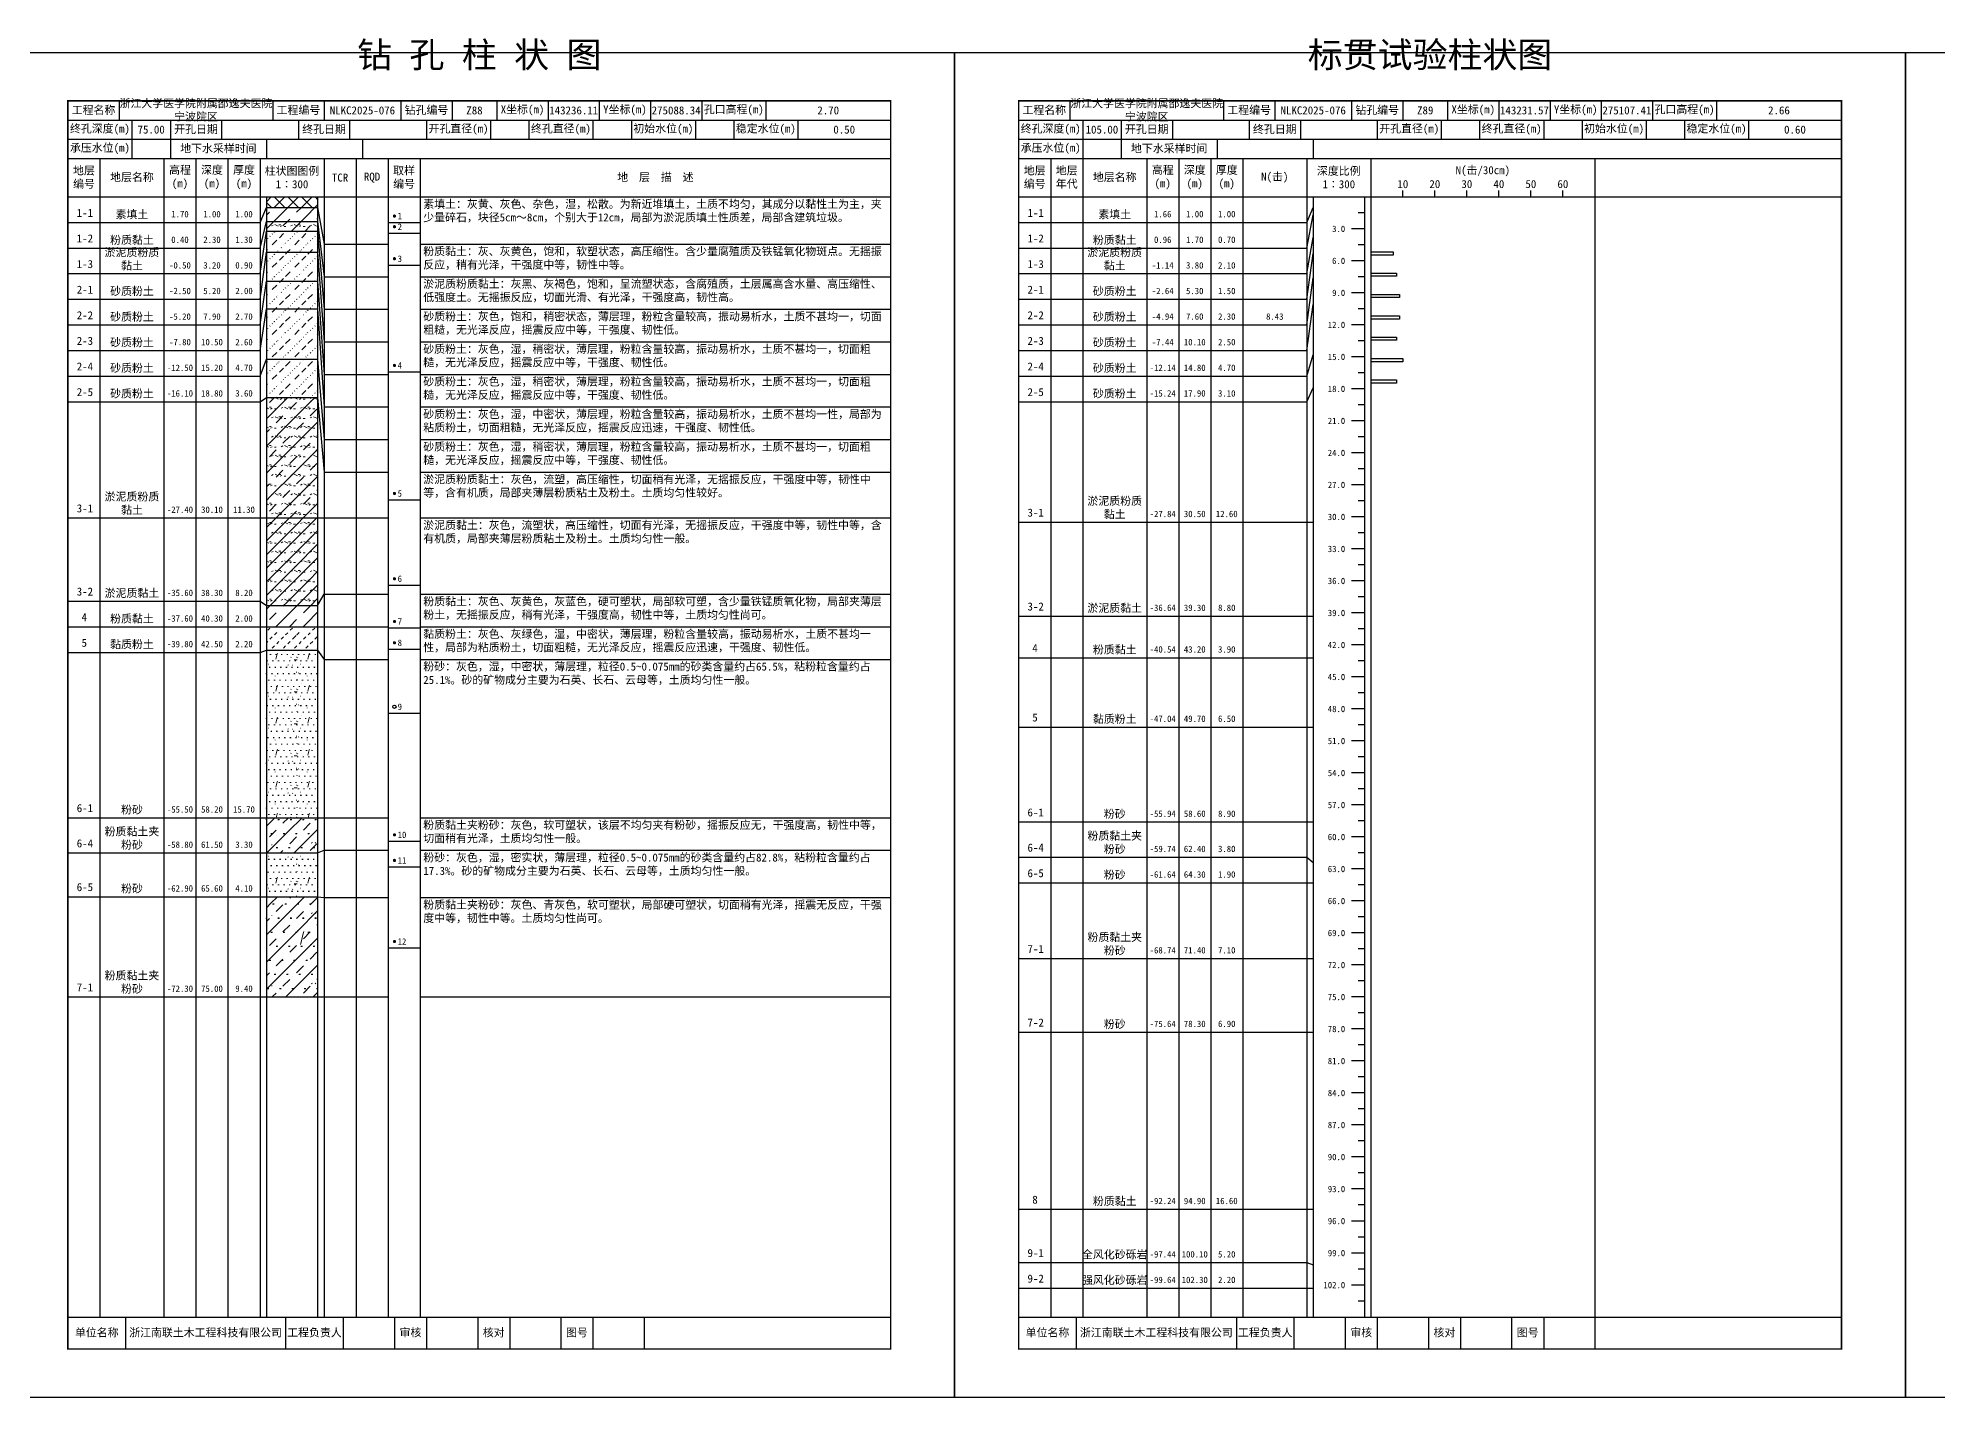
# Model space of a CAD drawing. Extents: x 297 to 65340, y 0 to 425.
# Drawn here: x 58520 to 59113, y 0 to 425 of the extents above; entities that cross this region are included whole.
import ezdxf
from ezdxf.enums import TextEntityAlignment as Align

# ---------------------------------------------------------------- set-up
doc = ezdxf.new("R2010")
doc.units = 0
doc.layers.get('0').update_dxf_attribs({"linetype": 'CONTINUOUS'})
doc.layers.add('FRAME', color=7, linetype='CONTINUOUS')
doc.layers.add('STRATUM', color=7, linetype='CONTINUOUS')
doc.layers.add('HATCH', color=7, linetype='CONTINUOUS', lineweight=13)
doc.styles.add('ST', font='')
doc.styles.get('ST').set_extended_font_data('SimSun')
pattern_1 = [(45, (0, 0), (-4.2426407, 4.2426407), [10, 0]), (45, (1.061, -3.182), (-2.12132034, 6.363961), [3, -3])]
pattern_2 = [(45, (0, 0), (-4.2426407, 4.2426407), [10, 0]), (45, (1.061, -3.182), (-2.12132034, 6.363961), [3, -3]), (26.565, (1.0741, -0.2536), (5.99982296, 5.99981224), [0.567, -12.849]), (0, (0.507, -0.2536), (0, 6), [0.567, -5.433]), (26.565, (-1.5813, 0), (5.99982296, 5.99981224), [0.567, -12.849]), (0, (-1.074, 0.2536), (0, 6), [0.567, -5.433]), (153.435, (0.5071, -0.2536), (-5.9998176, -5.36e-06), [1.134, -12.2826]), (26.565, (4.0741, 2.7464), (5.99982296, 5.99981224), [0.567, -12.849]), (0, (3.507, 2.7464), (0, 6), [0.567, -5.433]), (26.565, (1.4187, 3), (5.99982296, 5.99981224), [0.567, -12.849]), (0, (1.926, 3.2536), (0, 6), [0.567, -5.433]), (153.435, (3.5071, 2.7464), (-5.9998176, -5.36e-06), [1.134, -12.2826])]
pattern_3 = [(45.000006, (0, 0), (-7.3e-07, 6.99998237), [1.971956, -7.927535]), (45.000006, (2.813, 2.829), (-7.3e-07, 6.99998237), [1.99367, -7.905828]), (45.000006, (5.0675, 5.082), (-7.3e-07, 6.99998237), [1.813609, -8.085882]), (26.565052, (0, 3.5), (7.00000042, 7.00000017), [0.0965, -15.555976]), (36.869899, (0.7, 4.2), (6.999999835, 7.000000165), [0.197747, -34.802253]), (315.00001, (3.5, 6.976), (6.99998237, 1.22e-06), [0.033054, -9.866441]), (26.565052, (3.5, 0), (7.00000042, 7.00000017), [0.144749, -15.507727]), (26.565052, (4.2, 0.7), (7.00000042, 7.00000017), [0.10528, -15.547196]), (90.000004, (4.55, 1.05), (-7, -5e-07), [0.028767, -6.971233]), (26.565052, (4.9, 1.4), (7.00000042, 7.00000017), [0.091014, -31.213938]), (36.869899, (5.6, 2.1), (6.999999835, 7.000000165), [0.110692, -34.889308]), (45.000002, (6.3, 2.8), (-2.4e-07, 6.99998237), [0.109112, -9.790383]), (315.00001, (6.914, 3.548), (6.99998237, 1.22e-06), [0.033054, -9.866441]), (36.869898, (1.4, 4.9), (6.999999957, 7.000000043), [0.10224, -34.89776]), (53.130103, (2.1, 5.6), (13.999999763, 21.000000158), [0.134384, -34.865616]), (53.130103, (2.8, 6.3), (13.999999763, 21.000000158), [0.126246, -34.873754])]
pattern_4 = [(82.875, (-0.8346, -1.206), (0.00036925, 10.000176442), [0.08929, -80.53371]), (143.13, (-0.7336, -1.2818), (-29.99996427, 20.00005359), [0.12627, -49.87373]), (172.875, (-0.5564, -1.304), (-70.000245666, 9.999660329), [0.17857, -80.44443]), (206.565, (-0.378, -1.2147), (-9.99970493, -9.99968706), [0.19954, -22.16046]), (243.435, (-0.2887, -1.0363), (8.93e-06, -9.999696), [0.19954, -22.16146]), (255.964, (-0.1994, -0.679), (-0.00020004, -9.99950129), [0.36813, -40.86287]), (255.964, (0.1106, 0.561), (-0.00020004, -9.99950129), [1.27838, -39.95262]), (255.964, (0.179, 0.835), (-0.00020004, -9.99950129), [0.28235, -40.94865]), (216.87, (0.3694, 1.0892), (-9.999982136, -10.000017864), [0.12627, -49.87373]), (243.435, (0.2683, 1.0135), (8.93e-06, -9.999696), [0.19954, -22.16146]), (206.565, (0.548, 1.1785), (-9.99970493, -9.99968706), [0.19954, -22.16046]), (172.875, (0.725, 1.1563), (-70.000245666, 9.999660329), [0.17857, -80.44443]), (143.13, (0.826, 1.0806), (-29.99996427, 20.00005359), [0.12627, -49.87373]), (82.875, (0.815, 0.992), (0.00036925, 10.000176442), [0.08929, -80.53371]), (0, (-0.33, 0.34), (0, 10), [0.89286, -9.10714]), (0, (0.025, 0), (1, 2), [0, -1.75]), (0, (0, 0.025), (1, 2), [0, -1.75]), (0, (0, 0), (1, 2), [0, -1.75]), (0, (-0.025, 0), (1, 2), [0, -1.75]), (0, (0, -0.025), (1, 2), [0, -1.75])]
pattern_5 = [(82.875, (-1.8361, -2.6533), (0.00081235, 22.00038817), [0.196438, -177.174162]), (143.13, (-1.614, -2.82), (-65.9999214, 44.0001179), [0.277794, -109.722206]), (172.875, (-1.224, -2.8687), (-154.00054047, 21.99925272), [0.392854, -176.977746]), (206.565, (-0.831, -2.672), (-21.9993508, -21.9993115), [0.438988, -48.753012]), (243.435, (-0.635, -2.28), (1.96e-05, -21.9993312), [0.438988, -48.755212]), (255.964, (-0.4387, -1.494), (-0.0004401, -21.99890283), [0.809886, -89.898314]), (255.964, (0.2434, 1.2344), (-0.0004401, -21.99890283), [2.812436, -87.895764]), (255.964, (0.394, 1.837), (-0.0004401, -21.99890283), [0.62117, -90.08703]), (216.87, (0.8126, 2.3963), (-21.9999607, -22.0000393), [0.277794, -109.722206]), (243.435, (0.59, 2.23), (1.96e-05, -21.9993312), [0.438988, -48.755212]), (206.565, (1.205, 2.593), (-21.9993508, -21.9993115), [0.438988, -48.753012]), (172.875, (1.595, 2.544), (-154.00054047, 21.99925272), [0.392854, -176.977746]), (143.13, (1.8173, 2.3772), (-65.9999214, 44.0001179), [0.277794, -109.722206]), (82.875, (1.793, 2.1823), (0.00081235, 22.00038817), [0.196438, -177.174162]), (0, (-0.725, 0.748), (0, 22), [1.964292, -20.035708]), (0, (0.055, 0), (2.2, 4.4), [0, -3.85]), (0, (0, 0.055), (2.2, 4.4), [0, -3.85]), (0, (0, 0), (2.2, 4.4), [0, -3.85]), (0, (-0.055, 0), (2.2, 4.4), [0, -3.85]), (0, (0, -0.055), (2.2, 4.4), [0, -3.85])]

# ---------------------------------------------------------------- blocks, each defined once
blk = doc.blocks.new('SolidCircle')
at = {"const_width": 0.5}
blk.add_lwpolyline([(-0.25, 0, 1), (0.25, 0, 1)], format="xyb", close=True, dxfattribs=at)

msp = doc.modelspace()

# ---------------------------------------------------------------- hatches: boundary and pattern name
at = {"layer": 'HATCH'}
h = msp.add_hatch(dxfattribs=at)
h.set_pattern_fill('STT', color=256, style=0)
h.set_pattern_definition([(45, (0, 0), (-2.12132034, 2.12132034), [10, 0]), (135, (0, 0), (-2.12132034, -2.12132034), [10, 0])])
h.paths.add_polyline_path([(58607, 375), (58591, 375), (58591, 371.67), (58607, 371.67)])
h = msp.add_hatch(dxfattribs=at)
h.set_pattern_fill('FZNT', color=256, style=0)
h.set_pattern_definition(pattern_1)
h.paths.add_polyline_path([(58607, 371.67), (58591, 371.67), (58591, 367.33), (58607, 367.33)])
h = msp.add_hatch(dxfattribs=at)
h.set_pattern_fill('YNFNT', color=256, style=0)
h.set_pattern_definition(pattern_2)
h.paths.add_polyline_path([(58607, 367.33), (58591, 367.33), (58591, 364.33), (58607, 364.33)])
h = msp.add_hatch(dxfattribs=at)
h.set_pattern_fill('SZFT', color=256, style=0)
h.set_pattern_definition(pattern_3)
h.paths.add_polyline_path([(58607, 364.33), (58591, 364.33), (58591, 357.67), (58607, 357.67)])
h = msp.add_hatch(dxfattribs=at)
h.set_pattern_fill('SZFT', color=256, style=0)
h.set_pattern_definition(pattern_3)
h.paths.add_polyline_path([(58607, 357.67), (58591, 357.67), (58591, 348.67), (58607, 348.67)])
h = msp.add_hatch(dxfattribs=at)
h.set_pattern_fill('SZFT', color=256, style=0)
h.set_pattern_definition(pattern_3)
h.paths.add_polyline_path([(58607, 348.67), (58591, 348.67), (58591, 340), (58607, 340)])
h = msp.add_hatch(dxfattribs=at)
h.set_pattern_fill('SZFT', color=256, style=0)
h.set_pattern_definition(pattern_3)
h.paths.add_polyline_path([(58607, 340), (58591, 340), (58591, 324.33), (58607, 324.33)])
h = msp.add_hatch(dxfattribs=at)
h.set_pattern_fill('SZFT', color=256, style=0)
h.set_pattern_definition(pattern_3)
h.paths.add_polyline_path([(58607, 324.33), (58591, 324.33), (58591, 312.33), (58607, 312.33)])
h = msp.add_hatch(dxfattribs=at)
h.set_pattern_fill('YNFNT', color=256, style=0)
h.set_pattern_definition(pattern_2)
h.paths.add_polyline_path([(58607, 312.33), (58591, 312.33), (58591, 274.67), (58607, 274.67)])
h = msp.add_hatch(dxfattribs=at)
h.set_pattern_fill('YNNT', color=256, style=0)
h.set_pattern_definition([(45, (0, 0), (-2.12132034, 2.12132034), [10, 0]), (26.565, (1.0741, -0.2536), (5.99982296, 5.99981224), [0.567, -12.849]), (0, (0.507, -0.2536), (0, 6), [0.567, -5.433]), (26.565, (-1.5813, 0), (5.99982296, 5.99981224), [0.567, -12.849]), (0, (-1.074, 0.2536), (0, 6), [0.567, -5.433]), (153.435, (0.5071, -0.2536), (-5.9998176, -5.36e-06), [1.134, -12.2826]), (26.565, (4.0741, 2.7464), (5.99982296, 5.99981224), [0.567, -12.849]), (0, (3.507, 2.7464), (0, 6), [0.567, -5.433]), (26.565, (1.4187, 3), (5.99982296, 5.99981224), [0.567, -12.849]), (0, (1.926, 3.2536), (0, 6), [0.567, -5.433]), (153.435, (3.5071, 2.7464), (-5.9998176, -5.36e-06), [1.134, -12.2826])])
h.paths.add_polyline_path([(58607, 274.67), (58591, 274.67), (58591, 247.33), (58607, 247.33)])
h = msp.add_hatch(dxfattribs=at)
h.set_pattern_fill('FZNT', color=256, style=0)
h.set_pattern_definition(pattern_1)
h.paths.add_polyline_path([(58607, 247.33), (58591, 247.33), (58591, 240.67), (58607, 240.67)])
h = msp.add_hatch(dxfattribs=at)
h.set_pattern_fill('NZFT', color=256, style=0)
h.set_pattern_definition([(45.000005, (0, 0), (-6e-07, 6.99998237), [0.947297, -8.952198]), (45.000005, (1.4, 1.4), (-6e-07, 6.99998237), [0.986898, -8.912597]), (45.000005, (2.8, 2.8), (-6e-07, 6.99998237), [1.060182, -8.839313]), (45.000005, (4.2, 4.2), (-6e-07, 6.99998237), [0.949178, -8.950318]), (45.000005, (5.6, 5.6), (-6e-07, 6.99998237), [1.036501, -8.862994]), (45.000005, (3.5, 0), (-6e-07, 6.99998237), [1.013348, -8.886147]), (45.000005, (4.9, 1.4), (-6e-07, 6.99998237), [1.078956, -12.120371]), (45.000005, (6.3, 2.8), (-6e-07, 6.99998237), [0.998824, -8.900671]), (45.000003, (0.7, 4.2), (-3.7e-07, 6.99998237), [1.05533, -8.844165]), (45.000003, (2.1, 5.6), (-3.7e-07, 6.99998237), [1.036501, -8.862994])])
h.paths.add_polyline_path([(58607, 240.67), (58591, 240.67), (58591, 233.33), (58607, 233.33)])
h = msp.add_hatch(dxfattribs=at)
h.set_pattern_fill('FS', color=256, style=0)
h.set_pattern_definition(pattern_4)
h.paths.add_polyline_path([(58607, 233.33), (58591, 233.33), (58591, 181), (58607, 181)])
h = msp.add_hatch(dxfattribs=at)
h.set_pattern_fill('FZNT', color=256, style=0)
h.set_pattern_definition(pattern_1)
h.paths.add_polyline_path([(58607, 181), (58591, 181), (58591, 170), (58607, 170)])
h = msp.add_hatch(dxfattribs=at)
h.set_pattern_fill('FS', color=256, scale=2.2, style=0)
h.set_pattern_definition(pattern_5)
h.paths.add_polyline_path([(58607, 181), (58591, 181), (58591, 170), (58607, 170)])
h = msp.add_hatch(dxfattribs=at)
h.set_pattern_fill('FS', color=256, style=0)
h.set_pattern_definition(pattern_4)
h.paths.add_polyline_path([(58607, 170), (58591, 170), (58591, 156.33), (58607, 156.33)])
h = msp.add_hatch(dxfattribs=at)
h.set_pattern_fill('FZNT', color=256, style=0)
h.set_pattern_definition(pattern_1)
h.paths.add_polyline_path([(58607, 156.33), (58591, 156.33), (58591, 125), (58607, 125)])
h = msp.add_hatch(dxfattribs=at)
h.set_pattern_fill('FS', color=256, scale=2.2, style=0)
h.set_pattern_definition(pattern_5)
h.paths.add_polyline_path([(58607, 156.33), (58591, 156.33), (58591, 125), (58607, 125)])

# ---------------------------------------------------------------- linework, layer by layer
at = {"layer": 'FRAME', "color": 245, "linetype": 'Continuous'}
for points in [[(58509, 0), (58806, 0), (58806, 420), (58509, 420)], [(58806, 0), (59103, 0), (59103, 420), (58806, 420)], [(59103, 0), (59400, 0), (59400, 420), (59103, 420)]]:
    msp.add_lwpolyline(points, close=True, dxfattribs=at)
at = {"layer": 'FRAME', "linetype": 'Continuous', "const_width": 0.5}
for points in [[(58529, 15), (58786, 15), (58786, 405), (58529, 405)], [(58826, 15), (59083, 15), (59083, 405), (58826, 405)]]:
    msp.add_lwpolyline(points, close=True, dxfattribs=at)
at = {"layer": 'FRAME', "color": 0, "linetype": 'Continuous'}
for points in [[(58545, 405), (58545, 399)], [(58593, 405), (58593, 399)], [(58609, 405), (58609, 399)], [(58633, 405), (58633, 399)], [(58649, 405), (58649, 399)], [(58663, 405), (58663, 399)], [(58679, 405), (58679, 399)], [(58695, 405), (58695, 399)], [(58711, 405), (58711, 399)], [(58727, 405), (58727, 399)], [(58747, 405), (58747, 399)], [(58786, 405), (58786, 399)], [(58842, 405), (58842, 399)], [(58890, 405), (58890, 399)], [(58906, 405), (58906, 399)], [(58930, 405), (58930, 399)], [(58946, 405), (58946, 399)], [(58960, 405), (58960, 399)], [(58976, 405), (58976, 399)], [(58992, 405), (58992, 399)], [(59008, 405), (59008, 399)], [(59024, 405), (59024, 399)], [(59044, 405), (59044, 399)], [(59083, 405), (59083, 399)], [(58529, 399), (58786, 399)], [(58549, 399), (58549, 393)], [(58561, 399), (58561, 393)], [(58577, 399), (58577, 393)], [(58601, 399), (58601, 393)], [(58617, 399), (58617, 393)], [(58641, 399), (58641, 393)], [(58661, 399), (58661, 393)], [(58673, 399), (58673, 393)], [(58693, 399), (58693, 393)], [(58705, 399), (58705, 393)], [(58725, 399), (58725, 393)], [(58737, 399), (58737, 393)], [(58757, 399), (58757, 393)], [(58786, 399), (58786, 393)], [(58826, 399), (59083, 399)], [(58846, 399), (58846, 393)], [(58858, 399), (58858, 393)], [(58874, 399), (58874, 393)], [(58898, 399), (58898, 393)], [(58914, 399), (58914, 393)], [(58938, 399), (58938, 393)], [(58958, 399), (58958, 393)], [(58970, 399), (58970, 393)], [(58990, 399), (58990, 393)], [(59002, 399), (59002, 393)], [(59022, 399), (59022, 393)], [(59034, 399), (59034, 393)], [(59054, 399), (59054, 393)], [(59083, 399), (59083, 393)], [(58529, 393), (58786, 393)], [(58549, 393), (58549, 387)], [(58561, 393), (58561, 387)], [(58591, 393), (58591, 387)], [(58621, 393), (58621, 387)], [(58826, 393), (59083, 393)], [(58846, 393), (58846, 387)], [(58858, 393), (58858, 387)], [(58888, 393), (58888, 387)], [(58918, 393), (58918, 387)], [(58529, 387), (58786, 387)], [(58539, 387), (58539, 25)], [(58559, 387), (58559, 25)], [(58569, 387), (58569, 25)], [(58579, 387), (58579, 25)], [(58589, 387), (58589, 25)], [(58609, 387), (58609, 25)], [(58619, 387), (58619, 25)], [(58629, 387), (58629, 25)], [(58639, 387), (58639, 25)], [(58786, 387), (58786, 25)], [(58826, 387), (59083, 387)], [(58836, 387), (58836, 25)], [(58846, 387), (58846, 25)], [(58866, 387), (58866, 25)], [(58876, 387), (58876, 25)], [(58886, 387), (58886, 25)], [(58896, 387), (58896, 25)], [(58916, 387), (58916, 25)], [(58936, 387), (58936, 25)], [(59006, 387), (59006, 25)], [(58529, 375), (58786, 375)], [(58591, 375), (58591, 25)], [(58607, 375), (58607, 25)], [(58826, 375), (59083, 375)], [(58918, 375), (58918, 25)], [(58934, 375), (58934, 25)], [(58946, 375), (58946, 377)], [(58956, 375), (58956, 377)], [(58966, 375), (58966, 377)], [(58976, 375), (58976, 377)], [(58986, 375), (58986, 377)], [(58996, 375), (58996, 377)], [(58529, 25), (58786, 25)], [(58547, 25), (58547, 15)], [(58597, 25), (58597, 15)], [(58615, 25), (58615, 15)], [(58631, 25), (58631, 15)], [(58641, 25), (58641, 15)], [(58657, 25), (58657, 15)], [(58667, 25), (58667, 15)], [(58683, 25), (58683, 15)], [(58693, 25), (58693, 15)], [(58709, 25), (58709, 15)], [(58826, 25), (59083, 25)], [(58844, 25), (58844, 15)], [(58894, 25), (58894, 15)], [(58912, 25), (58912, 15)], [(58928, 25), (58928, 15)], [(58938, 25), (58938, 15)], [(58954, 25), (58954, 15)], [(58964, 25), (58964, 15)], [(58980, 25), (58980, 15)], [(58990, 25), (58990, 15)], [(59006, 25), (59006, 15)]]:
    msp.add_lwpolyline(points, dxfattribs=at)
at = {"layer": 'STRATUM', "linetype": 'Continuous'}
for points in [[(58589, 367), (58591, 371.67), (58607, 371.67), (58609, 360.23)], [(58916, 367), (58918, 371.67)], [(58916, 359), (58918, 369.33)], [(58934, 370), (58932, 370)], [(58529, 367), (58539, 367)], [(58539, 367), (58559, 367)], [(58559, 367), (58569, 367)], [(58569, 367), (58579, 367)], [(58579, 367), (58589, 367)], [(58589, 359), (58591, 367.33), (58607, 367.33), (58609, 350.06)], [(58589, 351), (58591, 364.33), (58607, 364.33), (58609, 339.88)], [(58629, 367), (58639, 367)], [(58629, 363.67), (58639, 363.67)], [(58826, 367), (58836, 367)], [(58836, 367), (58846, 367)], [(58846, 367), (58866, 367)], [(58866, 367), (58876, 367)], [(58876, 367), (58886, 367)], [(58886, 367), (58896, 367)], [(58896, 367), (58916, 367)], [(58916, 351), (58918, 362.33)], [(58934, 365), (58930, 365)], [(58529, 359), (58539, 359)], [(58539, 359), (58559, 359)], [(58559, 359), (58569, 359)], [(58569, 359), (58579, 359)], [(58579, 359), (58589, 359)], [(58589, 343), (58591, 357.67), (58607, 357.67), (58609, 329.7)], [(58609, 360.23), (58619, 360.23)], [(58619, 360.23), (58629, 360.23)], [(58639, 360.23), (58786, 360.23)], [(58826, 359), (58836, 359)], [(58836, 359), (58846, 359)], [(58846, 359), (58866, 359)], [(58866, 359), (58876, 359)], [(58876, 359), (58886, 359)], [(58886, 359), (58896, 359)], [(58896, 359), (58916, 359)], [(58916, 343), (58918, 357.33)], [(58934, 360), (58932, 360)], [(58936, 357.83), (58943, 357.83), (58943, 356.83), (58936, 356.83)], [(58529, 351), (58539, 351)], [(58539, 351), (58559, 351)], [(58559, 351), (58569, 351)], [(58569, 351), (58579, 351)], [(58579, 351), (58589, 351)], [(58609, 350.06), (58619, 350.06)], [(58619, 350.06), (58629, 350.06)], [(58629, 353.67), (58639, 353.67)], [(58639, 350.06), (58786, 350.06)], [(58826, 351), (58836, 351)], [(58836, 351), (58846, 351)], [(58846, 351), (58866, 351)], [(58866, 351), (58876, 351)], [(58876, 351), (58886, 351)], [(58886, 351), (58896, 351)], [(58896, 351), (58916, 351)], [(58934, 355), (58930, 355)], [(58936, 351.17), (58944, 351.17), (58944, 350.17), (58936, 350.17)], [(58589, 335), (58591, 348.67), (58607, 348.67), (58609, 319.53)], [(58916, 335), (58918, 349.67)], [(58934, 345), (58930, 345)], [(58934, 350), (58932, 350)], [(58936, 344.5), (58945, 344.5), (58945, 343.5), (58936, 343.5)], [(58529, 343), (58539, 343)], [(58539, 343), (58559, 343)], [(58559, 343), (58569, 343)], [(58569, 343), (58579, 343)], [(58579, 343), (58589, 343)], [(58589, 327), (58591, 340), (58607, 340), (58609, 309.35)], [(58609, 339.88), (58619, 339.88)], [(58619, 339.88), (58629, 339.88)], [(58639, 339.88), (58786, 339.88)], [(58826, 343), (58836, 343)], [(58836, 343), (58846, 343)], [(58846, 343), (58866, 343)], [(58866, 343), (58876, 343)], [(58876, 343), (58886, 343)], [(58886, 343), (58896, 343)], [(58896, 343), (58916, 343)], [(58916, 327), (58918, 341.33)], [(58934, 340), (58932, 340)], [(58529, 335), (58539, 335)], [(58539, 335), (58559, 335)], [(58559, 335), (58569, 335)], [(58569, 335), (58579, 335)], [(58579, 335), (58589, 335)], [(58826, 335), (58836, 335)], [(58836, 335), (58846, 335)], [(58846, 335), (58866, 335)], [(58866, 335), (58876, 335)], [(58876, 335), (58886, 335)], [(58886, 335), (58896, 335)], [(58896, 335), (58916, 335)], [(58934, 335), (58930, 335)], [(58936, 337.83), (58945, 337.83), (58945, 336.83), (58936, 336.83)], [(58529, 327), (58539, 327)], [(58539, 327), (58559, 327)], [(58559, 327), (58569, 327)], [(58569, 327), (58579, 327)], [(58579, 327), (58589, 327)], [(58609, 329.7), (58619, 329.7)], [(58619, 329.7), (58629, 329.7)], [(58639, 329.7), (58786, 329.7)], [(58826, 327), (58836, 327)], [(58836, 327), (58846, 327)], [(58846, 327), (58866, 327)], [(58866, 327), (58876, 327)], [(58876, 327), (58886, 327)], [(58886, 327), (58896, 327)], [(58896, 327), (58916, 327)], [(58934, 330), (58932, 330)], [(58936, 331.17), (58944, 331.17), (58944, 330.17), (58936, 330.17)], [(58589, 319), (58591, 324.33), (58607, 324.33), (58609, 299.17)], [(58916, 319), (58918, 325.67)], [(58934, 325), (58930, 325)], [(58936, 324.5), (58946, 324.5), (58946, 323.5), (58936, 323.5)], [(58529, 319), (58539, 319)], [(58539, 319), (58559, 319)], [(58559, 319), (58569, 319)], [(58569, 319), (58579, 319)], [(58579, 319), (58589, 319)], [(58609, 319.53), (58619, 319.53)], [(58619, 319.53), (58629, 319.53)], [(58629, 320.33), (58639, 320.33)], [(58639, 319.53), (58786, 319.53)], [(58826, 319), (58836, 319)], [(58836, 319), (58846, 319)], [(58846, 319), (58866, 319)], [(58866, 319), (58876, 319)], [(58876, 319), (58886, 319)], [(58886, 319), (58896, 319)], [(58896, 319), (58916, 319)], [(58916, 311), (58918, 315.33)], [(58934, 315), (58930, 315)], [(58934, 320), (58932, 320)], [(58936, 317.83), (58944, 317.83), (58944, 316.83), (58936, 316.83)], [(58529, 311), (58539, 311)], [(58539, 311), (58559, 311)], [(58559, 311), (58569, 311)], [(58569, 311), (58579, 311)], [(58579, 311), (58589, 311)], [(58589, 311), (58591, 312.33), (58607, 312.33), (58609, 289)], [(58609, 309.35), (58619, 309.35)], [(58619, 309.35), (58629, 309.35)], [(58639, 309.35), (58786, 309.35)], [(58826, 311), (58836, 311)], [(58836, 311), (58846, 311)], [(58846, 311), (58866, 311)], [(58866, 311), (58876, 311)], [(58876, 311), (58886, 311)], [(58886, 311), (58896, 311)], [(58896, 311), (58916, 311)], [(58934, 310), (58932, 310)], [(58934, 305), (58930, 305)], [(58609, 299.17), (58619, 299.17)], [(58619, 299.17), (58629, 299.17)], [(58639, 299.17), (58786, 299.17)], [(58934, 300), (58932, 300)], [(58934, 295), (58930, 295)], [(58609, 289), (58619, 289)], [(58619, 289), (58629, 289)], [(58639, 289), (58786, 289)], [(58934, 285), (58930, 285)], [(58934, 290), (58932, 290)], [(58629, 280.33), (58639, 280.33)], [(58934, 280), (58932, 280)], [(58529, 274.67), (58539, 274.67)], [(58539, 274.67), (58559, 274.67)], [(58559, 274.67), (58569, 274.67)], [(58569, 274.67), (58579, 274.67)], [(58579, 274.67), (58589, 274.67)], [(58589, 274.67), (58591, 274.67), (58607, 274.67), (58609, 274.67)], [(58609, 274.67), (58619, 274.67)], [(58619, 274.67), (58629, 274.67)], [(58639, 274.67), (58786, 274.67)], [(58826, 273.33), (58836, 273.33)], [(58836, 273.33), (58846, 273.33)], [(58846, 273.33), (58866, 273.33)], [(58866, 273.33), (58876, 273.33)], [(58876, 273.33), (58886, 273.33)], [(58886, 273.33), (58896, 273.33)], [(58896, 273.33), (58916, 273.33)], [(58916, 273.33), (58918, 273.33)], [(58934, 275), (58930, 275)], [(58934, 270), (58932, 270)], [(58934, 265), (58930, 265)], [(58934, 260), (58932, 260)], [(58589, 248.67), (58591, 247.33), (58607, 247.33), (58609, 250.84)], [(58609, 250.84), (58619, 250.84)], [(58619, 250.84), (58629, 250.84)], [(58629, 253.67), (58639, 253.67)], [(58639, 250.84), (58786, 250.84)], [(58934, 255), (58930, 255)], [(58934, 250), (58932, 250)], [(58529, 248.67), (58539, 248.67)], [(58539, 248.67), (58559, 248.67)], [(58559, 248.67), (58569, 248.67)], [(58569, 248.67), (58579, 248.67)], [(58579, 248.67), (58589, 248.67)], [(58826, 244), (58836, 244)], [(58836, 244), (58846, 244)], [(58846, 244), (58866, 244)], [(58866, 244), (58876, 244)], [(58876, 244), (58886, 244)], [(58886, 244), (58896, 244)], [(58896, 244), (58916, 244)], [(58916, 244), (58918, 244)], [(58934, 245), (58930, 245)], [(58529, 240.67), (58539, 240.67)], [(58539, 240.67), (58559, 240.67)], [(58559, 240.67), (58569, 240.67)], [(58569, 240.67), (58579, 240.67)], [(58579, 240.67), (58589, 240.67)], [(58589, 240.67), (58591, 240.67), (58607, 240.67), (58609, 240.67)], [(58609, 240.67), (58619, 240.67)], [(58619, 240.67), (58629, 240.67)], [(58629, 240.33), (58639, 240.33)], [(58639, 240.67), (58786, 240.67)], [(58934, 240), (58932, 240)], [(58529, 232.67), (58539, 232.67)], [(58539, 232.67), (58559, 232.67)], [(58559, 232.67), (58569, 232.67)], [(58569, 232.67), (58579, 232.67)], [(58579, 232.67), (58589, 232.67)], [(58589, 232.67), (58591, 233.33), (58607, 233.33), (58609, 230.49)], [(58629, 233.67), (58639, 233.67)], [(58934, 235), (58930, 235)], [(58609, 230.49), (58619, 230.49)], [(58619, 230.49), (58629, 230.49)], [(58639, 230.49), (58786, 230.49)], [(58826, 231), (58836, 231)], [(58836, 231), (58846, 231)], [(58846, 231), (58866, 231)], [(58866, 231), (58876, 231)], [(58876, 231), (58886, 231)], [(58886, 231), (58896, 231)], [(58896, 231), (58916, 231)], [(58916, 231), (58918, 231)], [(58934, 230), (58932, 230)], [(58934, 225), (58930, 225)], [(58934, 220), (58932, 220)], [(58629, 213.67), (58639, 213.67)], [(58934, 215), (58930, 215)], [(58826, 209.33), (58836, 209.33)], [(58836, 209.33), (58846, 209.33)], [(58846, 209.33), (58866, 209.33)], [(58866, 209.33), (58876, 209.33)], [(58876, 209.33), (58886, 209.33)], [(58886, 209.33), (58896, 209.33)], [(58896, 209.33), (58916, 209.33)], [(58916, 209.33), (58918, 209.33)], [(58934, 210), (58932, 210)], [(58934, 205), (58930, 205)], [(58934, 200), (58932, 200)], [(58934, 195), (58930, 195)], [(58934, 190), (58932, 190)], [(58934, 185), (58930, 185)], [(58529, 181), (58539, 181)], [(58539, 181), (58559, 181)], [(58559, 181), (58569, 181)], [(58569, 181), (58579, 181)], [(58579, 181), (58589, 181)], [(58589, 181), (58591, 181), (58607, 181), (58609, 181)], [(58609, 181), (58619, 181)], [(58619, 181), (58629, 181)], [(58639, 181), (58786, 181)], [(58826, 179.67), (58836, 179.67)], [(58836, 179.67), (58846, 179.67)], [(58846, 179.67), (58866, 179.67)], [(58866, 179.67), (58876, 179.67)], [(58876, 179.67), (58886, 179.67)], [(58886, 179.67), (58896, 179.67)], [(58896, 179.67), (58916, 179.67)], [(58916, 179.67), (58918, 179.67)], [(58934, 180), (58932, 180)], [(58629, 173.67), (58639, 173.67)], [(58934, 175), (58930, 175)], [(58529, 170), (58539, 170)], [(58539, 170), (58559, 170)], [(58559, 170), (58569, 170)], [(58569, 170), (58579, 170)], [(58579, 170), (58589, 170)], [(58589, 170), (58591, 170), (58607, 170), (58609, 170.82)], [(58609, 170.82), (58619, 170.82)], [(58619, 170.82), (58629, 170.82)], [(58639, 170.82), (58786, 170.82)], [(58826, 168.67), (58836, 168.67)], [(58836, 168.67), (58846, 168.67)], [(58846, 168.67), (58866, 168.67)], [(58866, 168.67), (58876, 168.67)], [(58876, 168.67), (58886, 168.67)], [(58886, 168.67), (58896, 168.67)], [(58896, 168.67), (58916, 168.67)], [(58916, 168.67), (58918, 167)], [(58934, 170), (58932, 170)], [(58629, 165.67), (58639, 165.67)], [(58826, 160.67), (58836, 160.67)], [(58836, 160.67), (58846, 160.67)], [(58846, 160.67), (58866, 160.67)], [(58866, 160.67), (58876, 160.67)], [(58876, 160.67), (58886, 160.67)], [(58886, 160.67), (58896, 160.67)], [(58896, 160.67), (58916, 160.67)], [(58916, 160.67), (58918, 160.67)], [(58934, 165), (58930, 165)], [(58529, 156.33), (58539, 156.33)], [(58539, 156.33), (58559, 156.33)], [(58559, 156.33), (58569, 156.33)], [(58569, 156.33), (58579, 156.33)], [(58579, 156.33), (58589, 156.33)], [(58589, 156.33), (58591, 156.33), (58607, 156.33), (58609, 156.06)], [(58609, 156.06), (58619, 156.06)], [(58619, 156.06), (58629, 156.06)], [(58639, 156.06), (58786, 156.06)], [(58934, 155), (58930, 155)], [(58934, 160), (58932, 160)], [(58934, 150), (58932, 150)], [(58934, 145), (58930, 145)], [(58629, 140.33), (58639, 140.33)], [(58826, 137), (58836, 137)], [(58836, 137), (58846, 137)], [(58846, 137), (58866, 137)], [(58866, 137), (58876, 137)], [(58876, 137), (58886, 137)], [(58886, 137), (58896, 137)], [(58896, 137), (58916, 137)], [(58916, 137), (58918, 137)], [(58934, 140), (58932, 140)], [(58934, 135), (58930, 135)], [(58529, 125), (58539, 125)], [(58539, 125), (58559, 125)], [(58559, 125), (58569, 125)], [(58569, 125), (58579, 125)], [(58579, 125), (58589, 125)], [(58589, 125), (58591, 125), (58607, 125), (58609, 125)], [(58609, 125), (58619, 125)], [(58619, 125), (58629, 125)], [(58639, 125), (58786, 125)], [(58934, 125), (58930, 125)], [(58934, 130), (58932, 130)], [(58934, 120), (58932, 120)], [(58826, 114), (58836, 114)], [(58836, 114), (58846, 114)], [(58846, 114), (58866, 114)], [(58866, 114), (58876, 114)], [(58876, 114), (58886, 114)], [(58886, 114), (58896, 114)], [(58896, 114), (58916, 114)], [(58916, 114), (58918, 114)], [(58934, 115), (58930, 115)], [(58934, 110), (58932, 110)], [(58934, 105), (58930, 105)], [(58934, 95), (58930, 95)], [(58934, 100), (58932, 100)], [(58934, 90), (58932, 90)], [(58934, 85), (58930, 85)], [(58934, 80), (58932, 80)], [(58934, 75), (58930, 75)], [(58934, 70), (58932, 70)], [(58934, 65), (58930, 65)], [(58934, 60), (58932, 60)], [(58826, 58.67), (58836, 58.67)], [(58836, 58.67), (58846, 58.67)], [(58846, 58.67), (58866, 58.67)], [(58866, 58.67), (58876, 58.67)], [(58876, 58.67), (58886, 58.67)], [(58886, 58.67), (58896, 58.67)], [(58896, 58.67), (58916, 58.67)], [(58916, 58.67), (58918, 58.67)], [(58934, 55), (58930, 55)], [(58934, 50), (58932, 50)], [(58826, 42), (58836, 42)], [(58836, 42), (58846, 42)], [(58846, 42), (58866, 42)], [(58866, 42), (58876, 42)], [(58876, 42), (58886, 42)], [(58886, 42), (58896, 42)], [(58896, 42), (58916, 42)], [(58916, 42), (58918, 41.33)], [(58934, 45), (58930, 45)], [(58934, 40), (58932, 40)], [(58826, 34), (58836, 34)], [(58836, 34), (58846, 34)], [(58846, 34), (58866, 34)], [(58866, 34), (58876, 34)], [(58876, 34), (58886, 34)], [(58886, 34), (58896, 34)], [(58896, 34), (58916, 34)], [(58916, 34), (58918, 34)], [(58934, 35), (58930, 35)], [(58934, 30), (58932, 30)]]:
    msp.add_lwpolyline(points, dxfattribs=at)
at = {"layer": 'STRATUM'}
msp.add_circle((58631, 215.67), 0.5, dxfattribs=at)

# ---------------------------------------------------------------- block references
for p in [(58631, 369), (58631, 365.67), (58631, 355.67), (58631, 322.33), (58631, 282.33), (58631, 255.67), (58631, 242.33), (58631, 235.67), (58631, 175.67), (58631, 167.67), (58631, 142.33)]:
    msp.add_blockref('SolidCircle', p, dxfattribs=at)

# ---------------------------------------------------------------- texts
at = {"layer": 'FRAME', "style": 'ST'}
for s, p in [('钻 孔 柱 状 图', (58657.5, 413)), ('标贯试验柱状图', (58954.5, 413))]:
    msp.add_text(s, height=8, dxfattribs=at).set_placement(p, align=Align.BOTTOM_CENTER)
for s, p in [('10', (58946, 379)), ('20', (58956, 379)), ('30', (58966, 379)), ('40', (58976, 379)), ('50', (58986, 379)), ('60', (58996, 379))]:
    msp.add_text(s, height=2.5, dxfattribs=at).set_placement(p, align=Align.MIDDLE_CENTER)
at = {"layer": 'FRAME', "char_height": 2.5, "attachment_point": 5, "style": 'ST'}
for s, insert, width in [('工程名称', (58537, 402), 16), ('浙江大学医学院附属邵逸夫医院宁波院区', (58569, 402), 48), ('工程编号', (58601, 402), 16), ('钻孔编号', (58641, 402), 16), ('X坐标(m)', (58671, 402), 16), ('Y坐标(m)', (58703, 402), 16), ('孔口高程(m)', (58737, 402), 20), ('工程名称', (58834, 402), 16), ('浙江大学医学院附属邵逸夫医院宁波院区', (58866, 402), 48), ('工程编号', (58898, 402), 16), ('钻孔编号', (58938, 402), 16), ('X坐标(m)', (58968, 402), 16), ('Y坐标(m)', (59000, 402), 16), ('孔口高程(m)', (59034, 402), 20), ('终孔深度(m)', (58539, 396), 20), ('开孔日期', (58569, 396), 16), ('终孔日期', (58609, 396), 16), ('NLKC2025-076', (58621, 402), 24), ('开孔直径(m)', (58651, 396), 20), ('Z88', (58656, 402), 14), ('终孔直径(m)', (58683, 396), 20), ('143236.11', (58687, 402), 16), ('初始水位(m)', (58715, 396), 20), ('275088.34', (58719, 402), 16), ('稳定水位(m)', (58747, 396), 20), ('2.70', (58766.5, 402), 39), ('终孔深度(m)', (58836, 396), 20), ('开孔日期', (58866, 396), 16), ('终孔日期', (58906, 396), 16), ('NLKC2025-076', (58918, 402), 24), ('开孔直径(m)', (58948, 396), 20), ('Z89', (58953, 402), 14), ('终孔直径(m)', (58980, 396), 20), ('143231.57', (58984, 402), 16), ('初始水位(m)', (59012, 396), 20), ('275107.41', (59016, 402), 16), ('稳定水位(m)', (59044, 396), 20), ('2.66', (59063.5, 402), 39), ('承压水位(m)', (58539, 390), 20), ('75.00', (58555, 396), 12), ('地下水采样时间', (58576, 390), 30), ('0.50', (58771.5, 396), 29), ('承压水位(m)', (58836, 390), 20), ('105.00', (58852, 396), 12), ('地下水采样时间', (58873, 390), 30), ('0.60', (59068.5, 396), 29), ('地层编号', (58534, 381), 10), ('地层名称', (58549, 381), 20), ('高程\\P(m)', (58564, 381), 10), ('深度\\P(m)', (58574, 381), 10), ('厚度\\P(m)', (58584, 381), 10), ('柱状图图例\\P1∶300', (58599, 381), 20), ('TCR', (58614, 381), 10), ('RQD', (58624, 381), 10), ('取样编号', (58634, 381), 10), ('地  层  描  述', (58712.5, 381), 147), ('地层编号', (58831, 381), 10), ('地层年代', (58841, 381), 10), ('地层名称', (58856, 381), 20), ('高程\\P(m)', (58871, 381), 10), ('深度\\P(m)', (58881, 381), 10), ('厚度\\P(m)', (58891, 381), 10), ('N(击)', (58906, 381), 20), ('深度比例\\P1∶300', (58926, 381), 20), ('N(击/30cm)', (58971, 383), 70), ('单位名称', (58538, 20), 18), ('浙江南联土木工程科技有限公司', (58572, 20), 50), ('工程负责人', (58606, 20), 18), ('审核', (58636, 20), 10), ('核对', (58662, 20), 10), ('图号', (58688, 20), 10), ('单位名称', (58835, 20), 18), ('浙江南联土木工程科技有限公司', (58869, 20), 50), ('工程负责人', (58903, 20), 18), ('审核', (58933, 20), 10), ('核对', (58959, 20), 10), ('图号', (58985, 20), 10)]:
    msp.add_mtext(s, dxfattribs=dict(at, insert=insert, width=width))
at = {"layer": 'STRATUM', "style": 'ST'}
for s, height, p in [('1-1', 2.5, (58531.75, 370)), ('1', 2, (58632, 369)), ('1-1', 2.5, (58828.75, 370)), ('1-2', 2.5, (58531.75, 362)), ('2', 2, (58632, 365.67)), ('1-2', 2.5, (58828.75, 362)), ('3', 2, (58632, 355.67)), ('1-3', 2.5, (58531.75, 354)), ('1-3', 2.5, (58828.75, 354)), ('2-1', 2.5, (58531.75, 346)), ('2-1', 2.5, (58828.75, 346)), ('2-2', 2.5, (58531.75, 338)), ('2-2', 2.5, (58828.75, 338)), ('2-3', 2.5, (58531.75, 330)), ('2-3', 2.5, (58828.75, 330)), ('2-4', 2.5, (58531.75, 322)), ('4', 2, (58632, 322.33)), ('2-4', 2.5, (58828.75, 322)), ('2-5', 2.5, (58531.75, 314)), ('2-5', 2.5, (58828.75, 314)), ('3-1', 2.5, (58531.75, 277.67)), ('5', 2, (58632, 282.33)), ('3-1', 2.5, (58828.75, 276.33)), ('6', 2, (58632, 255.67)), ('3-2', 2.5, (58531.75, 251.67)), ('4', 2.5, (58533.25, 243.67)), ('7', 2, (58632, 242.33)), ('3-2', 2.5, (58828.75, 247)), ('5', 2.5, (58533.25, 235.67)), ('8', 2, (58632, 235.67)), ('4', 2.5, (58830.25, 234)), ('9', 2, (58632, 215.67)), ('5', 2.5, (58830.25, 212.33)), ('6-1', 2.5, (58531.75, 184)), ('6-1', 2.5, (58828.75, 182.67)), ('6-4', 2.5, (58531.75, 173)), ('10', 2, (58632, 175.67)), ('6-4', 2.5, (58828.75, 171.67)), ('11', 2, (58632, 167.67)), ('6-5', 2.5, (58531.75, 159.33)), ('6-5', 2.5, (58828.75, 163.67)), ('12', 2, (58632, 142.33)), ('7-1', 2.5, (58828.75, 140)), ('7-1', 2.5, (58531.75, 128)), ('7-2', 2.5, (58828.75, 117)), ('8', 2.5, (58830.25, 61.67)), ('9-1', 2.5, (58828.75, 45)), ('9-2', 2.5, (58828.75, 37))]:
    msp.add_text(s, height=height, dxfattribs=at).set_placement(p, align=Align.MIDDLE_LEFT)
for s, p in [('1.70', (58564, 368)), ('1.00', (58574, 368)), ('1.00', (58584, 368)), ('1.66', (58871, 368)), ('1.00', (58881, 368)), ('1.00', (58891, 368)), ('0.40', (58564, 360)), ('2.30', (58574, 360)), ('1.30', (58584, 360)), ('0.96', (58871, 360)), ('1.70', (58881, 360)), ('0.70', (58891, 360)), ('-0.50', (58564, 352)), ('3.20', (58574, 352)), ('0.90', (58584, 352)), ('-1.14', (58871, 352)), ('3.80', (58881, 352)), ('2.10', (58891, 352)), ('-2.50', (58564, 344)), ('5.20', (58574, 344)), ('2.00', (58584, 344)), ('-2.64', (58871, 344)), ('5.30', (58881, 344)), ('1.50', (58891, 344)), ('-5.20', (58564, 336)), ('7.90', (58574, 336)), ('2.70', (58584, 336)), ('-4.94', (58871, 336)), ('7.60', (58881, 336)), ('2.30', (58891, 336)), ('8.43', (58906, 336)), ('-7.80', (58564, 328)), ('10.50', (58574, 328)), ('2.60', (58584, 328)), ('-7.44', (58871, 328)), ('10.10', (58881, 328)), ('2.50', (58891, 328)), ('-12.50', (58564, 320)), ('15.20', (58574, 320)), ('4.70', (58584, 320)), ('-12.14', (58871, 320)), ('14.80', (58881, 320)), ('4.70', (58891, 320)), ('-16.10', (58564, 312)), ('18.80', (58574, 312)), ('3.60', (58584, 312)), ('-15.24', (58871, 312)), ('17.90', (58881, 312)), ('3.10', (58891, 312)), ('-27.40', (58564, 275.67)), ('30.10', (58574, 275.67)), ('11.30', (58584, 275.67)), ('-27.84', (58871, 274.33)), ('30.50', (58881, 274.33)), ('12.60', (58891, 274.33)), ('-35.60', (58564, 249.67)), ('38.30', (58574, 249.67)), ('8.20', (58584, 249.67)), ('-37.60', (58564, 241.67)), ('40.30', (58574, 241.67)), ('2.00', (58584, 241.67)), ('-36.64', (58871, 245)), ('39.30', (58881, 245)), ('8.80', (58891, 245)), ('-39.80', (58564, 233.67)), ('42.50', (58574, 233.67)), ('2.20', (58584, 233.67)), ('-40.54', (58871, 232)), ('43.20', (58881, 232)), ('3.90', (58891, 232)), ('-47.04', (58871, 210.33)), ('49.70', (58881, 210.33)), ('6.50', (58891, 210.33)), ('-55.50', (58564, 182)), ('58.20', (58574, 182)), ('15.70', (58584, 182)), ('-55.94', (58871, 180.67)), ('58.60', (58881, 180.67)), ('8.90', (58891, 180.67)), ('-58.80', (58564, 171)), ('61.50', (58574, 171)), ('3.30', (58584, 171)), ('-59.74', (58871, 169.67)), ('62.40', (58881, 169.67)), ('3.80', (58891, 169.67)), ('-61.64', (58871, 161.67)), ('64.30', (58881, 161.67)), ('1.90', (58891, 161.67)), ('-62.90', (58564, 157.33)), ('65.60', (58574, 157.33)), ('4.10', (58584, 157.33)), ('-68.74', (58871, 138)), ('71.40', (58881, 138)), ('7.10', (58891, 138)), ('-72.30', (58564, 126)), ('75.00', (58574, 126)), ('9.40', (58584, 126)), ('-75.64', (58871, 115)), ('78.30', (58881, 115)), ('6.90', (58891, 115)), ('-92.24', (58871, 59.67)), ('94.90', (58881, 59.67)), ('16.60', (58891, 59.67)), ('-97.44', (58871, 43)), ('100.10', (58881, 43)), ('5.20', (58891, 43)), ('-99.64', (58871, 35)), ('102.30', (58881, 35)), ('2.20', (58891, 35))]:
    msp.add_text(s, height=2, dxfattribs=at).set_placement(p, align=Align.BOTTOM_CENTER)
for s, p in [('3.0', (58928, 365)), ('6.0', (58928, 355)), ('9.0', (58928, 345)), ('12.0', (58928, 335)), ('15.0', (58928, 325)), ('18.0', (58928, 315)), ('21.0', (58928, 305)), ('24.0', (58928, 295)), ('27.0', (58928, 285)), ('30.0', (58928, 275)), ('33.0', (58928, 265)), ('36.0', (58928, 255)), ('39.0', (58928, 245)), ('42.0', (58928, 235)), ('45.0', (58928, 225)), ('48.0', (58928, 215)), ('51.0', (58928, 205)), ('54.0', (58928, 195)), ('57.0', (58928, 185)), ('60.0', (58928, 175)), ('63.0', (58928, 165)), ('66.0', (58928, 155)), ('69.0', (58928, 145)), ('72.0', (58928, 135)), ('75.0', (58928, 125)), ('78.0', (58928, 115)), ('81.0', (58928, 105)), ('84.0', (58928, 95)), ('87.0', (58928, 85)), ('90.0', (58928, 75)), ('93.0', (58928, 65)), ('96.0', (58928, 55)), ('99.0', (58928, 45)), ('102.0', (58928, 35))]:
    msp.add_text(s, height=2, dxfattribs=at).set_placement(p, align=Align.MIDDLE_RIGHT)
at = {"layer": 'STRATUM', "char_height": 2.5, "style": 'ST'}
for s, insert, width, attachment_point in [('素填土：灰黄、灰色、杂色，湿，松散。为新近堆填土，土质不均匀，其成分以黏性土为主，夹少量碎石，块径5cm～8cm，个别大于12cm，局部为淤泥质填土性质差，局部含建筑垃圾。', (58640, 374), 146, 1), ('素填土', (58549, 368), 20, 8), ('素填土', (58856, 368), 20, 8), ('粉质黏土', (58549, 360), 20, 8), ('粉质黏土', (58856, 360), 20, 8), ('淤泥质粉质黏土', (58549, 352), 20, 8), ('粉质黏土：灰、灰黄色，饱和，软塑状态，高压缩性。含少量腐殖质及铁锰氧化物斑点。无摇振反应，稍有光泽，干强度中等，韧性中等。', (58640, 359.23), 146, 1), ('淤泥质粉质黏土', (58856, 352), 20, 8), ('砂质粉土', (58549, 344), 20, 8), ('淤泥质粉质黏土：灰黑、灰褐色，饱和，呈流塑状态，含腐殖质，土层属高含水量、高压缩性、低强度土。无摇振反应，切面光滑、有光泽，干强度高，韧性高。', (58640, 349.06), 146, 1), ('砂质粉土', (58856, 344), 20, 8), ('砂质粉土', (58549, 336), 20, 8), ('砂质粉土：灰色，饱和，稍密状态，薄层理，粉粒含量较高，振动易析水，土质不甚均一，切面粗糙，无光泽反应，摇震反应中等，干强度、韧性低。', (58640, 338.88), 146, 1), ('砂质粉土', (58856, 336), 20, 8), ('砂质粉土', (58549, 328), 20, 8), ('砂质粉土：灰色，湿，稍密状，薄层理，粉粒含量较高，振动易析水，土质不甚均一，切面粗糙，无光泽反应，摇震反应中等，干强度、韧性低。', (58640, 328.7), 146, 1), ('砂质粉土', (58856, 328), 20, 8), ('砂质粉土', (58549, 320), 20, 8), ('砂质粉土', (58856, 320), 20, 8), ('砂质粉土', (58549, 312), 20, 8), ('砂质粉土：灰色，湿，稍密状，薄层理，粉粒含量较高，振动易析水，土质不甚均一，切面粗糙，无光泽反应，摇震反应中等，干强度、韧性低。', (58640, 318.53), 146, 1), ('砂质粉土', (58856, 312), 20, 8), ('砂质粉土：灰色，湿，中密状，薄层理，粉粒含量较高，振动易析水，土质不甚均一性，局部为粘质粉土，切面粗糙，无光泽反应，摇震反应迅速，干强度、韧性低。', (58640, 308.35), 146, 1), ('砂质粉土：灰色，湿，稍密状，薄层理，粉粒含量较高，振动易析水，土质不甚均一，切面粗糙，无光泽反应，摇震反应中等，干强度、韧性低。', (58640, 298.17), 146, 1), ('淤泥质粉质黏土：灰色，流塑，高压缩性，切面稍有光泽，无摇振反应，干强度中等，韧性中等，含有机质，局部夹薄层粉质粘土及粉土。土质均匀性较好。', (58640, 288), 146, 1), ('淤泥质粉质黏土', (58549, 275.67), 20, 8), ('淤泥质粉质黏土', (58856, 274.33), 20, 8), ('淤泥质黏土：灰色，流塑状，高压缩性，切面有光泽，无摇振反应，干强度中等，韧性中等，含有机质，局部夹薄层粉质粘土及粉土。土质均匀性一般。', (58640, 273.67), 146, 1), ('淤泥质黏土', (58549, 249.67), 20, 8), ('粉质黏土：灰色、灰黄色，灰蓝色，硬可塑状，局部软可塑，含少量铁锰质氧化物，局部夹薄层粉土，无摇振反应，稍有光泽，干强度高，韧性中等，土质均匀性尚可。', (58640, 249.84), 146, 1), ('粉质黏土', (58549, 241.67), 20, 8), ('淤泥质黏土', (58856, 245), 20, 8), ('黏质粉土：灰色、灰绿色，湿，中密状，薄层理，粉粒含量较高，振动易析水，土质不甚均一性，局部为粘质粉土，切面粗糙，无光泽反应，摇震反应迅速，干强度、韧性低。', (58640, 239.67), 146, 1), ('黏质粉土', (58549, 233.67), 20, 8), ('粉质黏土', (58856, 232), 20, 8), ('粉砂：灰色，湿，中密状，薄层理，粒径0.5~0.075mm的砂类含量约占65.5%，粘粉粒含量约占25.1%。砂的矿物成分主要为石英、长石、云母等，土质均匀性一般。', (58640, 229.49), 146, 1), ('黏质粉土', (58856, 210.33), 20, 8), ('粉砂', (58549, 182), 20, 8), ('粉质黏土夹粉砂', (58549, 171), 20, 8), ('粉质黏土夹粉砂：灰色，软可塑状，该层不均匀夹有粉砂，摇振反应无，干强度高，韧性中等，切面稍有光泽，土质均匀性一般。', (58640, 180), 146, 1), ('粉砂', (58856, 180.67), 20, 8), ('粉质黏土夹粉砂', (58856, 169.67), 20, 8), ('粉砂：灰色，湿，密实状，薄层理，粒径0.5~0.075mm的砂类含量约占82.8%，粘粉粒含量约占17.3%。砂的矿物成分主要为石英、长石、云母等，土质均匀性一般。', (58640, 169.82), 146, 1), ('粉砂', (58549, 157.33), 20, 8), ('粉砂', (58856, 161.67), 20, 8), ('粉质黏土夹粉砂：灰色、青灰色，软可塑状，局部硬可塑状，切面稍有光泽，摇震无反应，干强度中等，韧性中等。土质均匀性尚可。', (58640, 155.06), 146, 1), ('粉质黏土夹粉砂', (58856, 138), 20, 8), ('粉质黏土夹粉砂', (58549, 126), 20, 8), ('粉砂', (58856, 115), 20, 8), ('粉质黏土', (58856, 59.67), 20, 8), ('全风化砂砾岩', (58856, 43), 20, 8), ('强风化砂砾岩', (58856, 35), 20, 8)]:
    msp.add_mtext(s, dxfattribs=dict(at, insert=insert, width=width, attachment_point=attachment_point))

doc.saveas('drawing.dxf')
